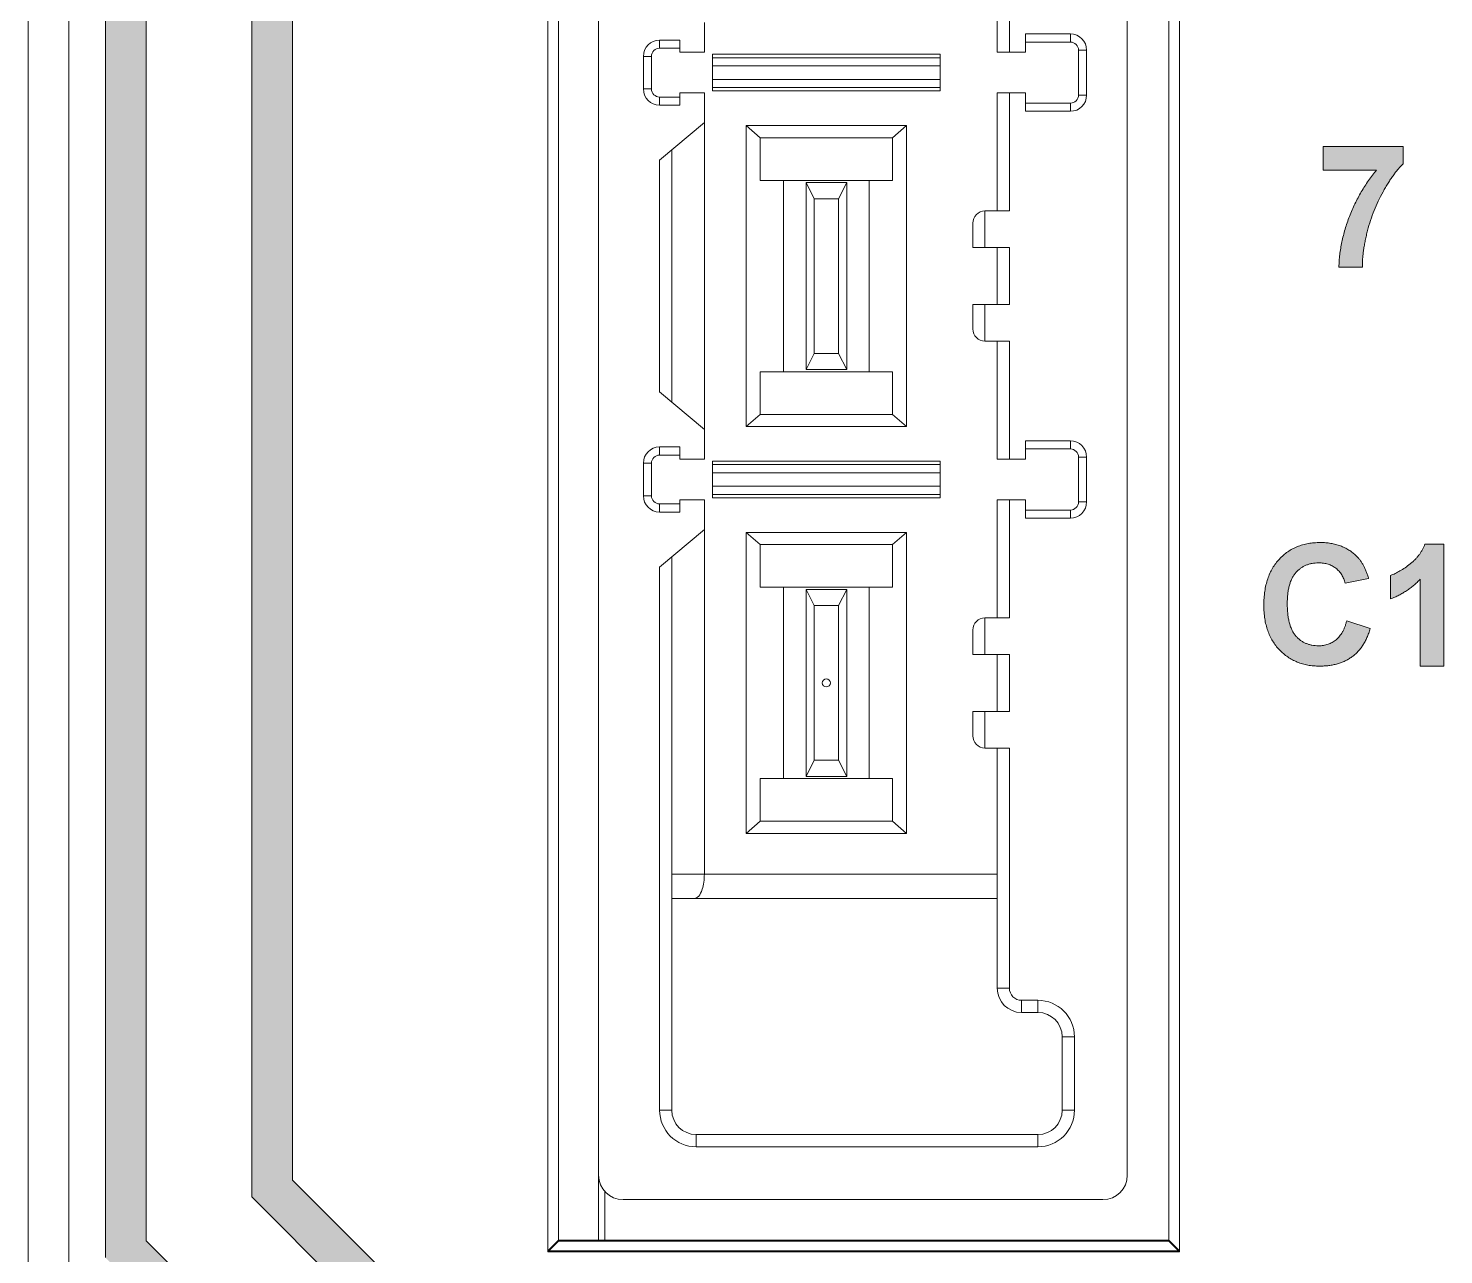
# Model space of a CAD drawing. Extents: x 222 to 1672, y 144 to 807.
# Drawn here: x 446.96 to 464.36, y 392.91 to 407.98 of the extents above; entities that cross this region are included whole.
import ezdxf

# ---------------------------------------------------------------- set-up
doc = ezdxf.new("R2010")
doc.units = 0
doc.header["$LTSCALE"] = 2
doc.header["$MEASUREMENT"] = 0
doc.layers.get('0').update_dxf_attribs({"linetype": 'CONTINUOUS'})
doc.layers.add('DIM', color=7, linetype='CONTINUOUS')

msp = doc.modelspace()

# ---------------------------------------------------------------- hatches: boundary and pattern name
at = {"lineweight": 5}
h = msp.add_hatch(color=256, dxfattribs=at)
edge = h.paths.add_edge_path(flags=0)
edge.add_line((463.07503, 405.04609), (463.36349, 405.04609))
edge.add_spline(control_points=[(463.36349, 405.04609), (463.36368, 405.06292), (463.36407, 405.0971), (463.36672, 405.14925), (463.37205, 405.20293), (463.37892, 405.25846), (463.38791, 405.31559), (463.39912, 405.37439), (463.41238, 405.4348), (463.4327, 405.51741), (463.46275, 405.62049), (463.50665, 405.74146), (463.55818, 405.85882), (463.60688, 405.95324), (463.64855, 406.02551), (463.6795, 406.07661), (463.71001, 406.12464), (463.74115, 406.16898), (463.77153, 406.21048), (463.8021, 406.24849), (463.83223, 406.28351), (463.85326, 406.30491), (463.86349, 406.31532)], knot_values=[0, 0, 0, 0, 0.03624531, 0.07361386, 0.11239996, 0.15239976, 0.19410578, 0.23692002, 0.28130473, 0.32729227, 0.42012593, 0.5123839, 0.6042428, 0.69599223, 0.74102223, 0.78389892, 0.82464784, 0.86354356, 0.90056056, 0.93539446, 0.96857268, 1, 1, 1, 1], weights=[1, 1, 1, 1, 1, 1, 1, 1, 1, 1, 1, 1, 1, 1, 1, 1, 1, 1, 1, 1, 1, 1, 1], degree=3, periodic=0)
edge.add_line((463.86349, 406.31532), (463.86349, 406.52686))
edge.add_line((463.86349, 406.52686), (462.88272, 406.52686))
edge.add_line((462.88272, 406.52686), (462.88272, 406.2384))
edge.add_line((462.88272, 406.2384), (463.53687, 406.2384))
edge.add_spline(control_points=[(463.53687, 406.2384), (463.51985, 406.21732), (463.48579, 406.17514), (463.43816, 406.10906), (463.39268, 406.04122), (463.34999, 405.97113), (463.31006, 405.89887), (463.27242, 405.82467), (463.23757, 405.74828), (463.2056, 405.67015), (463.17655, 405.5912), (463.15089, 405.51226), (463.12938, 405.43358), (463.11076, 405.35549), (463.09655, 405.27751), (463.08524, 405.20007), (463.07792, 405.12294), (463.07599, 405.07165), (463.07503, 405.04609)], knot_values=[0, 0, 0, 0, 0.06246671, 0.124965, 0.18773364, 0.25074649, 0.31411213, 0.37804126, 0.44252606, 0.50766831, 0.57261993, 0.63644888, 0.69897405, 0.76064729, 0.82147771, 0.88166828, 0.94104664, 1, 1, 1, 1], weights=[1, 1, 1, 1, 1, 1, 1, 1, 1, 1, 1, 1, 1, 1, 1, 1, 1, 1, 1], degree=3, periodic=0)
h = msp.add_hatch(color=256, dxfattribs=at)
edge = h.paths.add_edge_path(flags=0)
edge.add_spline(control_points=[(462.15195, 400.88894), (462.15249, 400.86077), (462.15355, 400.80588), (462.16279, 400.72578), (462.17759, 400.65023), (462.19858, 400.57923), (462.22583, 400.51291), (462.25884, 400.45104), (462.29822, 400.39385), (462.34326, 400.34168), (462.39299, 400.29494), (462.4465, 400.25412), (462.50322, 400.21934), (462.56331, 400.19087), (462.6269, 400.16929), (462.69372, 400.15372), (462.76383, 400.14374), (462.81177, 400.14275), (462.83615, 400.14225)], knot_values=[0, 0, 0, 0, 0.07407507, 0.14433408, 0.21175814, 0.27635605, 0.3387326, 0.40002264, 0.46045512, 0.52097655, 0.58098897, 0.63963387, 0.697693, 0.75567317, 0.81415809, 0.87396952, 0.93592854, 1, 1, 1, 1], weights=[1, 1, 1, 1, 1, 1, 1, 1, 1, 1, 1, 1, 1, 1, 1, 1, 1, 1, 1], degree=3, periodic=0)
edge.add_spline(control_points=[(462.83615, 400.14225), (462.85589, 400.14256), (462.89446, 400.14318), (462.95095, 400.14888), (463.00496, 400.15729), (463.05624, 400.17001), (463.10502, 400.18593), (463.15111, 400.20545), (463.19456, 400.22866), (463.23532, 400.2555), (463.2733, 400.28602), (463.30874, 400.32002), (463.34079, 400.3583), (463.37086, 400.39966), (463.39712, 400.44555), (463.42122, 400.49475), (463.4423, 400.54783), (463.45378, 400.58487), (463.45965, 400.60379)], knot_values=[0, 0, 0, 0, 0.07022217, 0.13715681, 0.20176474, 0.26450156, 0.32489288, 0.38412108, 0.44230158, 0.4999131, 0.55744854, 0.61540278, 0.67429891, 0.73481097, 0.79708066, 0.86209404, 0.92957926, 1, 1, 1, 1], weights=[1, 1, 1, 1, 1, 1, 1, 1, 1, 1, 1, 1, 1, 1, 1, 1, 1, 1, 1], degree=3, periodic=0)
edge.add_line((463.45965, 400.60379), (463.17118, 400.69994))
edge.add_spline(control_points=[(463.17118, 400.69994), (463.16786, 400.68706), (463.1614, 400.66197), (463.14882, 400.62616), (463.13531, 400.59273), (463.11944, 400.56223), (463.10244, 400.53419), (463.08374, 400.50885), (463.06358, 400.48603), (463.04148, 400.46629), (463.01831, 400.44871), (462.99377, 400.4337), (462.96836, 400.42065), (462.94158, 400.41047), (462.91385, 400.40236), (462.88505, 400.39622), (462.85505, 400.39301), (462.83475, 400.3925), (462.82443, 400.39225)], knot_values=[0, 0, 0, 0, 0.07886562, 0.15366972, 0.2250797, 0.29259456, 0.35742178, 0.41947062, 0.47924043, 0.53772889, 0.59502147, 0.65159437, 0.70820785, 0.76427589, 0.82125938, 0.87953912, 0.93873889, 1, 1, 1, 1], weights=[1, 1, 1, 1, 1, 1, 1, 1, 1, 1, 1, 1, 1, 1, 1, 1, 1, 1, 1], degree=3, periodic=0)
edge.add_spline(control_points=[(462.82443, 400.39225), (462.81049, 400.39255), (462.78318, 400.39314), (462.74332, 400.39907), (462.70547, 400.40838), (462.66949, 400.42123), (462.6357, 400.43823), (462.60382, 400.45883), (462.57408, 400.48331), (462.54619, 400.51135), (462.52078, 400.54384), (462.49936, 400.58174), (462.48104, 400.62438), (462.46602, 400.672), (462.45455, 400.72462), (462.44614, 400.78224), (462.44153, 400.8449), (462.44079, 400.88833), (462.44041, 400.91088)], knot_values=[0, 0, 0, 0, 0.05699801, 0.11163258, 0.1643934, 0.21622997, 0.26752954, 0.31877837, 0.37118169, 0.42477415, 0.48025162, 0.53934873, 0.60228704, 0.66978918, 0.74324127, 0.82232574, 0.90779011, 1, 1, 1, 1], weights=[1, 1, 1, 1, 1, 1, 1, 1, 1, 1, 1, 1, 1, 1, 1, 1, 1, 1, 1], degree=3, periodic=0)
edge.add_spline(control_points=[(462.44041, 400.91088), (462.4408, 400.93212), (462.44154, 400.97326), (462.44616, 401.03271), (462.4545, 401.08755), (462.46619, 401.13781), (462.48104, 401.18357), (462.49933, 401.22492), (462.52138, 401.26146), (462.54646, 401.2936), (462.57441, 401.32142), (462.6044, 401.34542), (462.63643, 401.36587), (462.67034, 401.3827), (462.7065, 401.39585), (462.74469, 401.40447), (462.78477, 401.41064), (462.81218, 401.41119), (462.82623, 401.41148)], knot_values=[0, 0, 0, 0, 0.08874747, 0.17187116, 0.24892554, 0.32027998, 0.38723763, 0.44960953, 0.50874326, 0.56507916, 0.61952304, 0.67311112, 0.72523157, 0.77800473, 0.83095179, 0.88555785, 0.94136286, 1, 1, 1, 1], weights=[1, 1, 1, 1, 1, 1, 1, 1, 1, 1, 1, 1, 1, 1, 1, 1, 1, 1, 1], degree=3, periodic=0)
edge.add_spline(control_points=[(462.82623, 401.41148), (462.83646, 401.41138), (462.85648, 401.41118), (462.88585, 401.40751), (462.91418, 401.40273), (462.94122, 401.39499), (462.96721, 401.38575), (462.99204, 401.37434), (463.0154, 401.36037), (463.03769, 401.34482), (463.0585, 401.32731), (463.07757, 401.30819), (463.09504, 401.28766), (463.1098, 401.26519), (463.12369, 401.24177), (463.1349, 401.21636), (463.14467, 401.18958), (463.1495, 401.17094), (463.15195, 401.16148)], knot_values=[0, 0, 0, 0, 0.068743, 0.13450682, 0.19885808, 0.26178309, 0.32336679, 0.38425012, 0.44525261, 0.50618065, 0.56690351, 0.62787623, 0.68765001, 0.74781352, 0.80847656, 0.87058492, 0.93429832, 1, 1, 1, 1], weights=[1, 1, 1, 1, 1, 1, 1, 1, 1, 1, 1, 1, 1, 1, 1, 1, 1, 1, 1], degree=3, periodic=0)
edge.add_line((463.15195, 401.16148), (463.44041, 401.21917))
edge.add_spline(control_points=[(463.44041, 401.21917), (463.43608, 401.23395), (463.42762, 401.26275), (463.41239, 401.30411), (463.39599, 401.34289), (463.3779, 401.37917), (463.35823, 401.41278), (463.33664, 401.44356), (463.31401, 401.47214), (463.29705, 401.48905), (463.28867, 401.49741)], knot_values=[0, 0, 0, 0, 0.14404831, 0.28069939, 0.41210005, 0.53781178, 0.65962176, 0.77607015, 0.8893348, 1, 1, 1, 1], weights=[1, 1, 1, 1, 1, 1, 1, 1, 1, 1, 1], degree=3, periodic=0)
edge.add_spline(control_points=[(463.28867, 401.49741), (463.27421, 401.51056), (463.24549, 401.53666), (463.1978, 401.57004), (463.14717, 401.59858), (463.09299, 401.62126), (463.03592, 401.63946), (462.97555, 401.65235), (462.91196, 401.65983), (462.86852, 401.66092), (462.84636, 401.66148)], knot_values=[0, 0, 0, 0, 0.12101487, 0.2403894, 0.35990915, 0.4806434, 0.60375507, 0.73076261, 0.86267834, 1, 1, 1, 1], weights=[1, 1, 1, 1, 1, 1, 1, 1, 1, 1, 1], degree=3, periodic=0)
edge.add_spline(control_points=[(462.84636, 401.66148), (462.821, 401.66081), (462.77129, 401.65951), (462.69859, 401.6502), (462.62965, 401.63421), (462.56444, 401.612), (462.50306, 401.58332), (462.44556, 401.54819), (462.39185, 401.5067), (462.34187, 401.45937), (462.29721, 401.40586), (462.25813, 401.34702), (462.22501, 401.28318), (462.1983, 401.21398), (462.17719, 401.13998), (462.1628, 401.06066), (462.15354, 400.9765), (462.15249, 400.91861), (462.15195, 400.88894)], knot_values=[0, 0, 0, 0, 0.06480118, 0.12697862, 0.18687697, 0.24530275, 0.3026551, 0.35961909, 0.41709632, 0.47573912, 0.53513909, 0.59475473, 0.65587107, 0.71850127, 0.78394896, 0.85215441, 0.92421352, 1, 1, 1, 1], weights=[1, 1, 1, 1, 1, 1, 1, 1, 1, 1, 1, 1, 1, 1, 1, 1, 1, 1, 1], degree=3, periodic=0)
h = msp.add_hatch(color=256, dxfattribs=at)
edge = h.paths.add_edge_path(flags=0)
edge.add_line((463.70965, 401.25763), (463.70965, 400.96917))
edge.add_spline(control_points=[(463.70965, 400.96917), (463.72697, 400.97586), (463.76155, 400.98922), (463.8115, 401.01309), (463.85977, 401.0394), (463.90656, 401.06781), (463.95133, 401.09959), (463.99452, 401.13371), (464.03598, 401.17052), (464.06195, 401.19688), (464.07503, 401.21016)], knot_values=[0, 0, 0, 0, 0.12612672, 0.25185804, 0.37580661, 0.49953264, 0.62358767, 0.74858375, 0.87343337, 1, 1, 1, 1], weights=[1, 1, 1, 1, 1, 1, 1, 1, 1, 1, 1], degree=3, periodic=0)
edge.add_line((464.07503, 401.21016), (464.07503, 400.14225))
edge.add_line((464.07503, 400.14225), (464.36349, 400.14225))
edge.add_line((464.36349, 400.14225), (464.36349, 401.64225))
edge.add_line((464.36349, 401.64225), (464.13212, 401.64225))
edge.add_spline(control_points=[(464.13212, 401.64225), (464.12781, 401.63075), (464.11919, 401.60774), (464.10272, 401.57472), (464.08401, 401.54272), (464.06289, 401.51165), (464.03927, 401.48156), (464.01252, 401.45307), (463.98365, 401.42524), (463.94235, 401.39062), (463.89032, 401.35168), (463.82839, 401.31198), (463.76906, 401.27991), (463.72886, 401.26483), (463.70965, 401.25763)], knot_values=[0, 0, 0, 0, 0.06257056, 0.12513071, 0.18782404, 0.25140287, 0.31646481, 0.38257589, 0.45045901, 0.52073054, 0.65714411, 0.78134655, 0.8955272, 1, 1, 1, 1], weights=[1, 1, 1, 1, 1, 1, 1, 1, 1, 1, 1, 1, 1, 1, 1], degree=3, periodic=0)
at = {"layer": 'DIM', "lineweight": 5}
for points in [[(450.21272, 393.826), (450.21272, 463.32772), (452.46272, 465.57772), (452.46272, 466.28483), (449.71272, 463.53483), (449.71272, 393.61889), (452.46272, 390.86889), (452.46272, 391.576)], [(448.41272, 393.08042), (448.41272, 464.07331), (448.90462, 464.56521), (448.90462, 465.27231), (447.91272, 464.28042), (447.91272, 392.87331), (448.90462, 391.88141), (448.90462, 392.58852)]]:
    msp.add_hatch(color=256, dxfattribs=at).paths.add_polyline_path(points, flags=0)

# ---------------------------------------------------------------- linework, layer by layer
at = {"linetype": 'Continuous', "lineweight": 5}
for p, q in [((446.96272, 380.57686), (446.96272, 476.57686)), ((447.46272, 476.57686), (447.46272, 380.57686)), ((447.91272, 464.28042), (447.91272, 392.87331)), ((448.41272, 393.08041), (448.41272, 464.07331)), ((449.71272, 463.53483), (449.71272, 393.61889)), ((450.21272, 393.826), (450.21272, 463.32773)), ((452.46272, 391.576), (450.21272, 393.826)), ((449.71272, 393.61889), (452.46272, 390.86889)), ((448.90462, 392.58852), (448.41272, 393.08041))]:
    msp.add_line(p, q, dxfattribs=at)
at = {"color": 7, "linetype": 'Continuous', "lineweight": 5}
for p, q in [((453.3517, 451.91741), (453.3517, 392.95537)), ((453.3517, 451.90788), (453.3517, 392.94584)), ((461.11374, 392.95537), (461.11374, 451.91741)), ((461.11374, 392.94584), (461.11374, 451.90788)), ((453.48272, 393.08639), (453.48272, 451.78639)), ((453.48272, 393.07686), (453.48272, 451.77686)), ((460.98272, 451.42766), (460.98272, 393.08639)), ((460.98272, 451.41813), (460.98272, 393.07686)), ((453.97398, 393.88576), (453.97398, 450.98576)), ((460.47398, 393.88576), (460.47398, 450.98576)), ((458.87398, 409.13576), (458.87398, 407.68576)), ((459.02398, 409.13576), (459.02398, 407.68576)), ((455.27398, 407.68576), (455.27398, 408.05012)), ((459.22398, 407.91076), (459.77398, 407.91076)), ((459.22398, 407.68576), (459.22398, 407.91076)), ((459.77398, 407.91076), (459.77398, 407.81076)), ((454.72398, 407.83576), (454.97398, 407.83576)), ((454.72398, 407.83576), (454.72398, 407.73576)), ((454.72398, 407.73576), (454.97398, 407.73576)), ((454.97398, 407.83576), (454.97398, 407.68576)), ((459.22398, 407.81076), (459.77398, 407.81076)), ((459.97398, 407.71076), (459.87398, 407.71076)), ((459.87398, 407.71076), (459.87398, 407.16076)), ((459.97398, 407.71076), (459.97398, 407.16076)), ((454.52398, 407.23576), (454.52398, 407.63576)), ((454.52398, 407.63576), (454.62398, 407.63576)), ((454.62398, 407.23576), (454.62398, 407.63576)), ((455.27398, 407.68576), (454.97398, 407.68576)), ((458.17398, 407.66076), (455.37398, 407.66076)), ((455.37398, 407.61873), (455.37398, 407.66076)), ((455.37398, 407.51879), (455.37398, 407.61873)), ((458.17398, 407.61873), (455.37398, 407.61873)), ((458.17398, 407.61873), (458.17398, 407.66076)), ((458.17398, 407.51879), (458.17398, 407.61873)), ((459.02398, 407.68576), (458.87398, 407.68576)), ((459.22398, 407.68576), (459.02398, 407.68576)), ((455.37398, 407.35272), (455.37398, 407.51879)), ((458.17398, 407.51879), (455.37398, 407.51879)), ((455.37398, 407.25278), (455.37398, 407.35272)), ((458.17398, 407.35272), (455.37398, 407.35272)), ((458.17398, 407.35272), (458.17398, 407.51879)), ((458.17398, 407.25278), (458.17398, 407.35272)), ((454.52398, 407.23576), (454.62398, 407.23576)), ((454.97398, 407.18576), (454.97398, 407.03576)), ((454.97398, 407.18576), (455.27398, 407.18576)), ((455.27398, 406.8214), (455.27398, 407.18576)), ((458.17398, 407.25278), (455.37398, 407.25278)), ((455.37398, 407.21076), (455.37398, 407.25278)), ((458.17398, 407.21076), (455.37398, 407.21076)), ((458.17398, 407.21076), (458.17398, 407.25278)), ((458.87398, 407.18576), (458.87398, 405.73576)), ((459.02398, 407.18576), (458.87398, 407.18576)), ((459.02398, 407.18576), (459.02398, 405.73576)), ((459.02398, 407.18576), (459.22398, 407.18576)), ((459.22398, 406.96076), (459.22398, 407.18576)), ((454.72398, 407.03576), (454.72398, 407.13576)), ((454.97398, 407.13576), (454.72398, 407.13576)), ((454.97398, 407.03576), (454.72398, 407.03576)), ((459.77398, 407.06076), (459.22398, 407.06076)), ((459.77398, 406.96076), (459.77398, 407.06076)), ((459.97398, 407.16076), (459.87398, 407.16076)), ((459.77398, 406.96076), (459.22398, 406.96076)), ((454.72398, 406.35989), (455.27398, 406.8214)), ((455.27398, 403.05012), (455.27398, 406.8214)), ((455.7871, 406.78576), (455.7871, 403.08576)), ((455.9603, 406.63576), (455.7871, 406.78576)), ((455.7871, 406.78576), (457.76086, 406.78576)), ((457.76086, 406.78576), (457.58765, 406.63576)), ((457.76086, 406.78576), (457.76086, 403.08576)), ((454.87398, 403.38576), (454.87398, 406.48576)), ((455.9603, 406.63576), (455.9603, 406.11076)), ((455.9603, 406.63576), (457.58765, 406.63576)), ((457.58765, 406.63576), (457.58765, 406.11076)), ((454.72398, 403.51162), (454.72398, 406.35989)), ((456.24898, 406.11076), (455.9603, 406.11076)), ((456.24898, 406.11076), (456.24898, 403.76076)), ((457.29898, 406.11076), (456.24898, 406.11076)), ((456.52398, 406.08576), (456.52398, 403.78576)), ((456.52398, 406.08576), (456.62398, 405.88576)), ((457.02398, 406.08576), (456.52398, 406.08576)), ((457.02398, 406.08576), (456.92398, 405.88576)), ((457.02398, 403.78576), (457.02398, 406.08576)), ((457.29898, 406.11076), (457.29898, 403.76076)), ((457.29898, 406.11076), (457.58765, 406.11076)), ((456.62398, 405.88576), (456.62398, 403.98576)), ((456.92398, 405.88576), (456.62398, 405.88576)), ((456.92398, 403.98576), (456.92398, 405.88576)), ((458.72398, 405.73576), (458.72398, 405.28576)), ((459.02398, 405.73576), (458.72398, 405.73576)), ((458.57398, 405.58576), (458.57398, 405.28576)), ((458.72398, 405.28576), (458.57398, 405.28576)), ((458.72398, 405.28576), (459.02398, 405.28576)), ((458.87398, 405.28576), (458.87398, 404.58576)), ((459.02398, 405.28576), (459.02398, 404.58576)), ((458.57398, 404.58576), (458.57398, 404.28576)), ((458.57398, 404.58576), (458.72398, 404.58576)), ((458.72398, 404.58576), (458.72398, 404.13576)), ((459.02398, 404.58576), (458.72398, 404.58576)), ((458.72398, 404.13576), (459.02398, 404.13576)), ((458.87398, 404.13576), (458.87398, 402.68576)), ((459.02398, 404.13576), (459.02398, 402.68576)), ((456.52398, 403.78576), (456.62398, 403.98576)), ((456.62398, 403.98576), (456.92398, 403.98576)), ((457.02398, 403.78576), (456.92398, 403.98576)), ((455.9603, 403.76076), (455.9603, 403.23576)), ((456.24898, 403.76076), (455.9603, 403.76076)), ((457.29898, 403.76076), (456.24898, 403.76076)), ((456.52398, 403.78576), (457.02398, 403.78576)), ((457.29898, 403.76076), (457.58765, 403.76076)), ((457.58765, 403.76076), (457.58765, 403.23576)), ((455.27398, 403.05012), (454.72398, 403.51162)), ((455.7871, 403.08576), (455.9603, 403.23576)), ((457.58765, 403.23576), (455.9603, 403.23576)), ((457.58765, 403.23576), (457.76086, 403.08576)), ((455.27398, 402.68576), (455.27398, 403.05012)), ((457.76086, 403.08576), (455.7871, 403.08576)), ((454.72398, 402.83576), (454.97398, 402.83576)), ((454.72398, 402.83576), (454.72398, 402.73576)), ((454.97398, 402.83576), (454.97398, 402.68576)), ((459.22398, 402.91076), (459.77398, 402.91076)), ((459.22398, 402.68576), (459.22398, 402.91076)), ((459.77398, 402.91076), (459.77398, 402.81076)), ((454.72398, 402.73576), (454.97398, 402.73576)), ((455.27398, 402.68576), (454.97398, 402.68576)), ((458.17398, 402.66076), (455.37398, 402.66076)), ((455.37398, 402.61873), (455.37398, 402.66076)), ((458.17398, 402.61873), (458.17398, 402.66076)), ((459.02398, 402.68576), (458.87398, 402.68576)), ((459.22398, 402.68576), (459.02398, 402.68576)), ((459.22398, 402.81076), (459.77398, 402.81076)), ((459.97398, 402.71076), (459.87398, 402.71076)), ((459.87398, 402.71076), (459.87398, 402.16076)), ((459.97398, 402.71076), (459.97398, 402.16076)), ((454.52398, 402.23576), (454.52398, 402.63576)), ((454.52398, 402.63576), (454.62398, 402.63576)), ((454.62398, 402.23576), (454.62398, 402.63576)), ((458.17398, 402.61873), (455.37398, 402.61873)), ((455.37398, 402.51879), (455.37398, 402.61873)), ((458.17398, 402.51879), (455.37398, 402.51879)), ((455.37398, 402.35272), (455.37398, 402.51879)), ((458.17398, 402.51879), (458.17398, 402.61873)), ((458.17398, 402.35272), (458.17398, 402.51879)), ((458.17398, 402.35272), (455.37398, 402.35272)), ((455.37398, 402.25278), (455.37398, 402.35272)), ((458.17398, 402.25278), (458.17398, 402.35272)), ((454.52398, 402.23576), (454.62398, 402.23576)), ((454.72398, 402.03576), (454.72398, 402.13576)), ((454.97398, 402.13576), (454.72398, 402.13576)), ((454.97398, 402.18576), (454.97398, 402.03576)), ((454.97398, 402.18576), (455.27398, 402.18576)), ((455.27398, 401.82139), (455.27398, 402.18576)), ((458.17398, 402.25278), (455.37398, 402.25278)), ((455.37398, 402.21076), (455.37398, 402.25278)), ((458.17398, 402.21076), (455.37398, 402.21076)), ((458.17398, 402.21076), (458.17398, 402.25278)), ((459.02398, 402.18576), (458.87398, 402.18576)), ((458.87398, 402.18576), (458.87398, 400.73576)), ((459.02398, 402.18576), (459.02398, 400.73576)), ((459.02398, 402.18576), (459.22398, 402.18576)), ((459.22398, 401.96076), (459.22398, 402.18576)), ((459.97398, 402.16076), (459.87398, 402.16076)), ((454.97398, 402.03576), (454.72398, 402.03576)), ((459.77398, 402.06076), (459.22398, 402.06076)), ((459.77398, 401.96076), (459.22398, 401.96076)), ((459.77398, 401.96076), (459.77398, 402.06076)), ((454.72398, 401.35989), (455.27398, 401.82139)), ((455.27398, 397.58576), (455.27398, 401.82139)), ((455.7871, 401.78576), (455.7871, 398.08576)), ((455.9603, 401.63576), (455.7871, 401.78576)), ((455.7871, 401.78576), (457.76086, 401.78576)), ((457.76086, 401.78576), (457.58765, 401.63576)), ((457.76086, 401.78576), (457.76086, 398.08576)), ((455.9603, 401.63576), (455.9603, 401.11076)), ((455.9603, 401.63576), (457.58765, 401.63576)), ((457.58765, 401.63576), (457.58765, 401.11076)), ((454.87398, 394.68576), (454.87398, 401.48576)), ((454.72398, 394.68576), (454.72398, 401.35989)), ((456.24898, 401.11076), (455.9603, 401.11076)), ((456.24898, 401.11076), (456.24898, 398.76076)), ((457.29898, 401.11076), (456.24898, 401.11076)), ((457.29898, 401.11076), (457.29898, 398.76076)), ((457.29898, 401.11076), (457.58765, 401.11076)), ((456.52398, 401.08576), (456.52398, 398.78576)), ((456.52398, 401.08576), (456.62398, 400.88576)), ((457.02398, 401.08576), (456.52398, 401.08576)), ((457.02398, 401.08576), (456.92398, 400.88576)), ((457.02398, 398.78576), (457.02398, 401.08576)), ((456.62398, 400.88576), (456.62398, 398.98576)), ((456.92398, 400.88576), (456.62398, 400.88576)), ((456.92398, 398.98576), (456.92398, 400.88576)), ((458.57398, 400.58576), (458.57398, 400.28576)), ((458.72398, 400.73576), (458.72398, 400.28576)), ((459.02398, 400.73576), (458.72398, 400.73576)), ((458.72398, 400.28576), (458.57398, 400.28576)), ((458.72398, 400.28576), (459.02398, 400.28576)), ((458.87398, 400.28576), (458.87398, 399.58576)), ((459.02398, 400.28576), (459.02398, 399.58576)), ((458.57398, 399.58576), (458.57398, 399.28576)), ((458.57398, 399.58576), (458.72398, 399.58576)), ((458.72398, 399.58576), (458.72398, 399.13576)), ((459.02398, 399.58576), (458.72398, 399.58576)), ((458.72398, 399.13576), (459.02398, 399.13576)), ((458.87398, 399.13576), (458.87398, 396.18576)), ((459.02398, 399.13576), (459.02398, 396.18576)), ((456.52398, 398.78576), (456.62398, 398.98576)), ((456.62398, 398.98576), (456.92398, 398.98576)), ((457.02398, 398.78576), (456.92398, 398.98576)), ((455.9603, 398.76076), (455.9603, 398.23576)), ((456.24898, 398.76076), (455.9603, 398.76076)), ((457.29898, 398.76076), (456.24898, 398.76076)), ((456.52398, 398.78576), (457.02398, 398.78576)), ((457.29898, 398.76076), (457.58765, 398.76076)), ((457.58765, 398.76076), (457.58765, 398.23576)), ((455.7871, 398.08576), (455.9603, 398.23576)), ((457.58765, 398.23576), (455.9603, 398.23576)), ((457.58765, 398.23576), (457.76086, 398.08576)), ((457.76086, 398.08576), (455.7871, 398.08576)), ((454.87398, 397.58576), (455.27398, 397.58576)), ((455.27398, 397.58576), (458.87398, 397.58576)), ((454.87398, 397.28576), (455.14971, 397.28576)), ((455.14971, 397.28576), (458.87398, 397.28576)), ((459.02398, 396.18576), (458.87398, 396.18576)), ((459.17398, 396.03575), (459.37398, 396.03575)), ((459.17398, 396.03575), (459.17398, 395.88576)), ((459.17398, 395.88576), (459.37398, 395.88576)), ((459.37398, 396.03575), (459.37398, 395.88576)), ((459.67398, 395.58575), (459.67398, 394.68576)), ((459.82398, 395.58575), (459.67398, 395.58575)), ((459.82398, 395.58575), (459.82398, 394.68576)), ((454.72398, 394.68576), (454.87398, 394.68576)), ((459.82398, 394.68576), (459.67398, 394.68576)), ((455.17398, 394.23576), (455.17398, 394.38576)), ((459.37398, 394.38576), (455.17398, 394.38576)), ((459.37398, 394.23576), (459.37398, 394.38576)), ((459.37398, 394.23576), (455.17398, 394.23576)), ((453.97398, 393.88576), (453.97398, 393.08639)), ((454.05002, 393.08639), (454.05002, 393.68615)), ((460.17398, 393.58576), (454.27398, 393.58576)), ((453.48272, 393.08639), (453.3517, 392.95537)), ((460.98272, 393.08639), (453.48272, 393.08639)), ((460.98272, 393.08639), (461.11374, 392.95537)), ((453.48272, 393.07686), (453.3517, 392.94584)), ((453.3517, 392.95537), (461.11374, 392.95537)), ((453.3517, 392.94584), (461.11374, 392.94584)), ((460.98272, 393.07686), (453.48272, 393.07686)), ((460.98272, 393.07686), (461.11374, 392.94584))]:
    msp.add_line(p, q, dxfattribs=at)
at = {"lineweight": 5}
for p, q in [((463.86349, 406.52686), (462.88272, 406.52686)), ((462.88272, 406.52686), (462.88272, 406.2384)), ((463.86349, 406.31532), (463.86349, 406.52686)), ((462.88272, 406.2384), (463.53687, 406.2384)), ((463.07503, 405.04609), (463.36349, 405.04609)), ((464.36349, 401.64225), (464.13212, 401.64225)), ((464.36349, 400.14225), (464.36349, 401.64225)), ((463.15195, 401.16148), (463.44041, 401.21917)), ((463.70965, 401.25763), (463.70965, 400.96917)), ((464.07503, 401.21015), (464.07503, 400.14225)), ((463.45965, 400.60379), (463.17118, 400.69994)), ((464.07503, 400.14225), (464.36349, 400.14225))]:
    msp.add_line(p, q, dxfattribs=at)
at = {"linetype": 'Continuous', "lineweight": 5, "flags": 128}
msp.add_lwpolyline([(446.96272, 401.04027), (446.96272, 401.04027)], dxfattribs=at)
at = {"color": 7, "linetype": 'Continuous', "lineweight": 5}
msp.add_circle((456.77398, 399.93576), 0.0495, dxfattribs=at)
for centre, radius, start, end in [((459.77398, 407.71076), 0.2, 0, 90), ((454.72398, 407.63576), 0.2, 90, 180), ((454.72398, 407.63576), 0.1, 90, 180), ((459.77398, 407.71076), 0.1, 0, 90), ((454.72398, 407.23576), 0.2, 180, 270), ((454.72398, 407.23576), 0.1, 180, 270), ((459.77398, 407.16076), 0.2, 270, 0), ((459.77398, 407.16076), 0.1, 270, 0), ((458.72398, 405.58576), 0.15, 90, 180), ((458.72398, 404.28576), 0.15, 180, 270), ((454.72398, 402.63576), 0.2, 90, 180), ((459.77398, 402.71076), 0.2, 0, 90), ((454.72398, 402.63576), 0.1, 90, 180), ((459.77398, 402.71076), 0.1, 0, 90), ((454.72398, 402.23576), 0.2, 180, 270), ((454.72398, 402.23576), 0.1, 180, 270), ((459.77398, 402.16076), 0.2, 270, 0), ((459.77398, 402.16076), 0.1, 270, 0), ((458.72398, 400.58576), 0.15, 90, 180), ((458.72398, 399.28576), 0.15, 180, 270), ((459.17398, 396.18576), 0.3, 180, 270), ((459.17398, 396.18576), 0.15, 180, 270), ((459.37398, 395.58576), 0.45, 0, 90), ((459.37398, 395.58576), 0.3, 0, 90), ((455.17398, 394.68576), 0.45, 180, 270), ((455.17398, 394.68576), 0.3, 180, 270), ((459.37398, 394.68576), 0.45, 270, 360), ((459.37398, 394.68576), 0.3, 270, 360), ((454.27398, 393.88576), 0.3, 180, 270), ((460.17398, 393.88576), 0.3, 270, 0)]:
    msp.add_arc(centre, radius, start, end, dxfattribs=at)
at = {"lineweight": 5}
for points, knots in [([(463.86349, 406.31532), (463.85326, 406.30491), (463.83223, 406.28351), (463.8021, 406.24849), (463.77153, 406.21048), (463.74115, 406.16898), (463.71001, 406.12464), (463.6795, 406.07661), (463.64855, 406.02551), (463.60688, 405.95324), (463.55818, 405.85882), (463.50665, 405.74146), (463.46275, 405.62049), (463.4327, 405.51741), (463.41238, 405.4348), (463.39912, 405.37439), (463.38791, 405.31559), (463.37892, 405.25846), (463.37205, 405.20293), (463.36672, 405.14925), (463.36407, 405.0971), (463.36368, 405.06292), (463.36349, 405.04609)], [0, 0, 0, 0, 0.03142732, 0.06460554, 0.09943944, 0.13645644, 0.17535216, 0.21610108, 0.25897777, 0.30400777, 0.3957572, 0.4876161, 0.57987407, 0.67270773, 0.71869527, 0.76307998, 0.80589422, 0.84760024, 0.88760004, 0.92638614, 0.96375469, 1, 1, 1, 1]), ([(463.07503, 405.04609), (463.07599, 405.07165), (463.07792, 405.12294), (463.08524, 405.20007), (463.09655, 405.27751), (463.11076, 405.35549), (463.12938, 405.43358), (463.15089, 405.51226), (463.17655, 405.5912), (463.2056, 405.67015), (463.23757, 405.74828), (463.27242, 405.82467), (463.31006, 405.89887), (463.34999, 405.97113), (463.39268, 406.04122), (463.43816, 406.10906), (463.48579, 406.17514), (463.51985, 406.21732), (463.53687, 406.2384)], [0, 0, 0, 0, 0.05895336, 0.11833172, 0.17852229, 0.23935271, 0.30102595, 0.36355112, 0.42738007, 0.49233169, 0.55747394, 0.62195874, 0.68588787, 0.74925351, 0.81226636, 0.875035, 0.93753329, 1, 1, 1, 1]), ([(462.15195, 400.88894), (462.15249, 400.91861), (462.15354, 400.9765), (462.1628, 401.06066), (462.17719, 401.13998), (462.1983, 401.21398), (462.22501, 401.28318), (462.25813, 401.34702), (462.29721, 401.40586), (462.34187, 401.45937), (462.39185, 401.5067), (462.44556, 401.54819), (462.50306, 401.58332), (462.56444, 401.612), (462.62965, 401.63421), (462.69859, 401.6502), (462.77129, 401.65951), (462.821, 401.66081), (462.84636, 401.66148)], [0, 0, 0, 0, 0.07578648, 0.14784559, 0.21605104, 0.28149873, 0.34412893, 0.40524527, 0.46486091, 0.52426088, 0.58290368, 0.64038091, 0.6973449, 0.75469725, 0.81312303, 0.87302138, 0.93519882, 1, 1, 1, 1]), ([(462.84636, 401.66148), (462.86852, 401.66092), (462.91196, 401.65983), (462.97555, 401.65235), (463.03592, 401.63946), (463.09299, 401.62126), (463.14717, 401.59858), (463.1978, 401.57004), (463.24549, 401.53666), (463.27421, 401.51056), (463.28867, 401.49741)], [0, 0, 0, 0, 0.13732166, 0.26923739, 0.39624493, 0.5193566, 0.64009085, 0.7596106, 0.87898513, 1, 1, 1, 1]), ([(463.70965, 401.25763), (463.72886, 401.26483), (463.76906, 401.27991), (463.82839, 401.31198), (463.89032, 401.35168), (463.94235, 401.39062), (463.98365, 401.42524), (464.01252, 401.45307), (464.03927, 401.48156), (464.06289, 401.51165), (464.08401, 401.54272), (464.10272, 401.57472), (464.11919, 401.60774), (464.12781, 401.63075), (464.13212, 401.64225)], [0, 0, 0, 0, 0.1044728, 0.21865345, 0.34285589, 0.47926946, 0.54954099, 0.61742411, 0.68353519, 0.74859713, 0.81217596, 0.87486929, 0.93742944, 1, 1, 1, 1]), ([(463.28867, 401.49741), (463.29705, 401.48905), (463.31401, 401.47214), (463.33664, 401.44356), (463.35823, 401.41278), (463.3779, 401.37917), (463.39599, 401.34289), (463.41239, 401.30411), (463.42762, 401.26275), (463.43608, 401.23395), (463.44041, 401.21917)], [0, 0, 0, 0, 0.1106652, 0.22392985, 0.34037824, 0.46218822, 0.58789995, 0.71930061, 0.85595169, 1, 1, 1, 1]), ([(462.82623, 401.41148), (462.81218, 401.41119), (462.78477, 401.41064), (462.74469, 401.40447), (462.7065, 401.39585), (462.67034, 401.3827), (462.63643, 401.36587), (462.6044, 401.34542), (462.57441, 401.32142), (462.54646, 401.2936), (462.52138, 401.26146), (462.49933, 401.22492), (462.48104, 401.18357), (462.46619, 401.13781), (462.4545, 401.08755), (462.44616, 401.03271), (462.44154, 400.97326), (462.4408, 400.93212), (462.44041, 400.91088)], [0, 0, 0, 0, 0.05863714, 0.11444215, 0.16904821, 0.22199527, 0.27476843, 0.32688888, 0.38047696, 0.43492084, 0.49125674, 0.55039047, 0.61276237, 0.67972002, 0.75107446, 0.82812884, 0.91125253, 1, 1, 1, 1]), ([(463.15195, 401.16148), (463.1495, 401.17094), (463.14467, 401.18958), (463.1349, 401.21636), (463.12369, 401.24177), (463.1098, 401.26519), (463.09504, 401.28766), (463.07757, 401.30819), (463.0585, 401.32731), (463.03769, 401.34482), (463.0154, 401.36037), (462.99204, 401.37434), (462.96721, 401.38575), (462.94122, 401.39499), (462.91418, 401.40273), (462.88585, 401.40751), (462.85648, 401.41118), (462.83646, 401.41138), (462.82623, 401.41148)], [0, 0, 0, 0, 0.06570168, 0.12941508, 0.19152344, 0.25218648, 0.31234999, 0.37212377, 0.43309649, 0.49381935, 0.55474739, 0.61574988, 0.67663321, 0.73821691, 0.80114192, 0.86549318, 0.931257, 1, 1, 1, 1]), ([(464.07503, 401.21016), (464.06195, 401.19688), (464.03598, 401.17052), (463.99452, 401.13371), (463.95133, 401.09959), (463.90656, 401.06781), (463.85977, 401.0394), (463.8115, 401.01309), (463.76155, 400.98922), (463.72697, 400.97586), (463.70965, 400.96917)], [0, 0, 0, 0, 0.12656663, 0.25141625, 0.37641233, 0.50046736, 0.62419339, 0.74814196, 0.87387328, 1, 1, 1, 1]), ([(462.83615, 400.14225), (462.81177, 400.14275), (462.76383, 400.14374), (462.69372, 400.15372), (462.6269, 400.16929), (462.56331, 400.19087), (462.50322, 400.21934), (462.4465, 400.25412), (462.39299, 400.29494), (462.34326, 400.34168), (462.29822, 400.39385), (462.25884, 400.45104), (462.22583, 400.51291), (462.19858, 400.57923), (462.17759, 400.65023), (462.16279, 400.72578), (462.15355, 400.80588), (462.15249, 400.86077), (462.15195, 400.88894)], [0, 0, 0, 0, 0.06407146, 0.12603048, 0.18584191, 0.24432683, 0.302307, 0.36036613, 0.41901103, 0.47902345, 0.53954488, 0.59997736, 0.6612674, 0.72364395, 0.78824186, 0.85566592, 0.92592493, 1, 1, 1, 1]), ([(462.44041, 400.91088), (462.44079, 400.88833), (462.44153, 400.8449), (462.44614, 400.78224), (462.45455, 400.72462), (462.46602, 400.672), (462.48104, 400.62438), (462.49936, 400.58174), (462.52078, 400.54384), (462.54619, 400.51135), (462.57408, 400.48331), (462.60382, 400.45883), (462.6357, 400.43823), (462.66949, 400.42123), (462.70547, 400.40838), (462.74332, 400.39907), (462.78318, 400.39314), (462.81049, 400.39255), (462.82443, 400.39225)], [0, 0, 0, 0, 0.09220989, 0.17767426, 0.25675873, 0.33021082, 0.39771296, 0.46065127, 0.51974838, 0.57522585, 0.62881831, 0.68122163, 0.73247046, 0.78377003, 0.8356066, 0.88836742, 0.94300199, 1, 1, 1, 1]), ([(462.82443, 400.39225), (462.83475, 400.3925), (462.85505, 400.39301), (462.88505, 400.39622), (462.91385, 400.40236), (462.94158, 400.41047), (462.96836, 400.42065), (462.99377, 400.4337), (463.01831, 400.44871), (463.04148, 400.46629), (463.06358, 400.48603), (463.08374, 400.50885), (463.10244, 400.53419), (463.11944, 400.56223), (463.13531, 400.59273), (463.14882, 400.62616), (463.1614, 400.66197), (463.16786, 400.68706), (463.17118, 400.69994)], [0, 0, 0, 0, 0.06126111, 0.12046088, 0.17874062, 0.23572411, 0.29179215, 0.34840563, 0.40497853, 0.46227111, 0.52075957, 0.58052938, 0.64257822, 0.70740544, 0.7749203, 0.84633028, 0.92113438, 1, 1, 1, 1]), ([(463.45965, 400.60379), (463.45378, 400.58487), (463.4423, 400.54783), (463.42122, 400.49475), (463.39712, 400.44555), (463.37086, 400.39966), (463.34079, 400.3583), (463.30874, 400.32002), (463.2733, 400.28602), (463.23532, 400.2555), (463.19456, 400.22866), (463.15111, 400.20545), (463.10502, 400.18593), (463.05624, 400.17001), (463.00496, 400.15729), (462.95095, 400.14888), (462.89446, 400.14318), (462.85589, 400.14256), (462.83615, 400.14225)], [0, 0, 0, 0, 0.07042074, 0.13790596, 0.20291934, 0.26518903, 0.32570109, 0.38459722, 0.44255146, 0.5000869, 0.55769842, 0.61587892, 0.67510712, 0.73549844, 0.79823526, 0.86284319, 0.92977783, 1, 1, 1, 1])]:
    msp.add_open_spline(points, degree=3, knots=knots, dxfattribs=at)
at = {"color": 7, "linetype": 'Continuous', "lineweight": 5}
msp.add_open_spline([(455.14971, 397.28576), (455.16864, 397.29175), (455.20544, 397.30342), (455.24635, 397.38603), (455.2699, 397.48496), (455.27264, 397.55257), (455.27398, 397.58576)], degree=3, knots=[0, 0, 0, 0, 0.3014863, 0.58651256, 0.79706903, 1, 1, 1, 1], dxfattribs=at)

doc.saveas('drawing.dxf')
